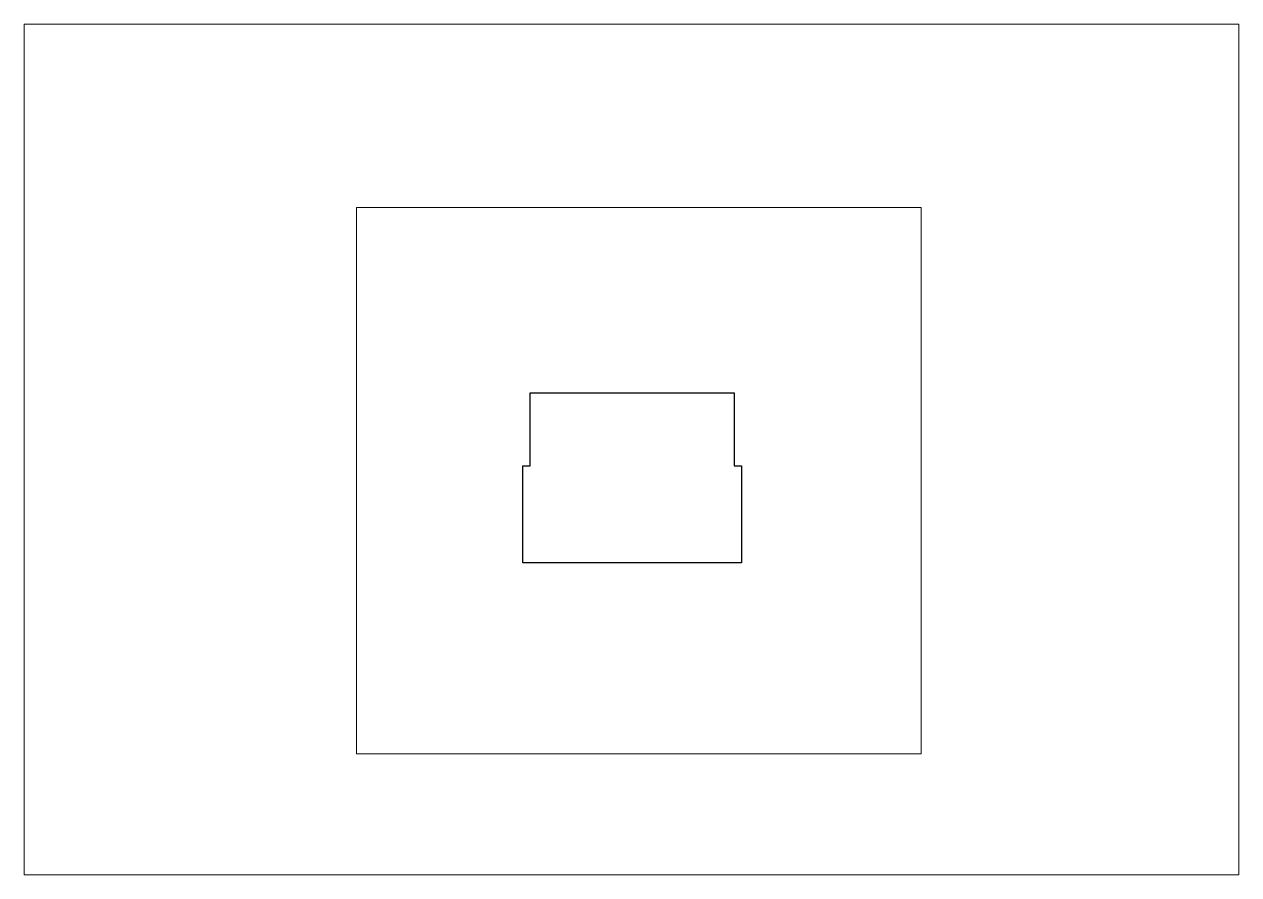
# Paper-space layout 'Layout1' of a CAD drawing. Extents: x 0 to 500, y 0 to 350.
# The model-space entities are those that its viewports show. They can reach past a viewport. Long polylines and large blocks are cut down to what shows.
import ezdxf

# ---------------------------------------------------------------- set-up
doc = ezdxf.new("R2010")
doc.units = 0
doc.header["$MEASUREMENT"] = 0

msp = doc.modelspace()

# ---------------------------------------------------------------- linework, layer by layer
at = {"color": 1, "linetype": 'Continuous'}
for p, q in [((208.27283, 168.29277), (208.27283, 198.29277)), ((208.27283, 198.29277), (292.27283, 198.29277)), ((292.27283, 198.29277), (292.27283, 168.29277)), ((205.27283, 128.29277), (205.27283, 168.29277)), ((205.27283, 168.29277), (208.27283, 168.29277)), ((292.27283, 168.29277), (295.27283, 168.29277)), ((295.27283, 168.29277), (295.27283, 128.29277)), ((295.27283, 128.29277), (205.27283, 128.29277))]:
    msp.add_line(p, q, dxfattribs=at)

psp = doc.layouts.get("Layout1")

# ---------------------------------------------------------------- viewports
at = {"layer": '0', "color": 3, "linetype": 'Continuous'}
psp.add_viewport(center=(250, 175), size=(500, 350), view_center_point=(250, 175), view_height=350, dxfattribs=at)
psp.add_viewport(center=(253.00806, 162.19868), size=(232.49389, 224.83527), view_center_point=(253.00806, 162.19868), view_height=224.83527, status=3, dxfattribs=at)

doc.saveas('drawing.dxf')
